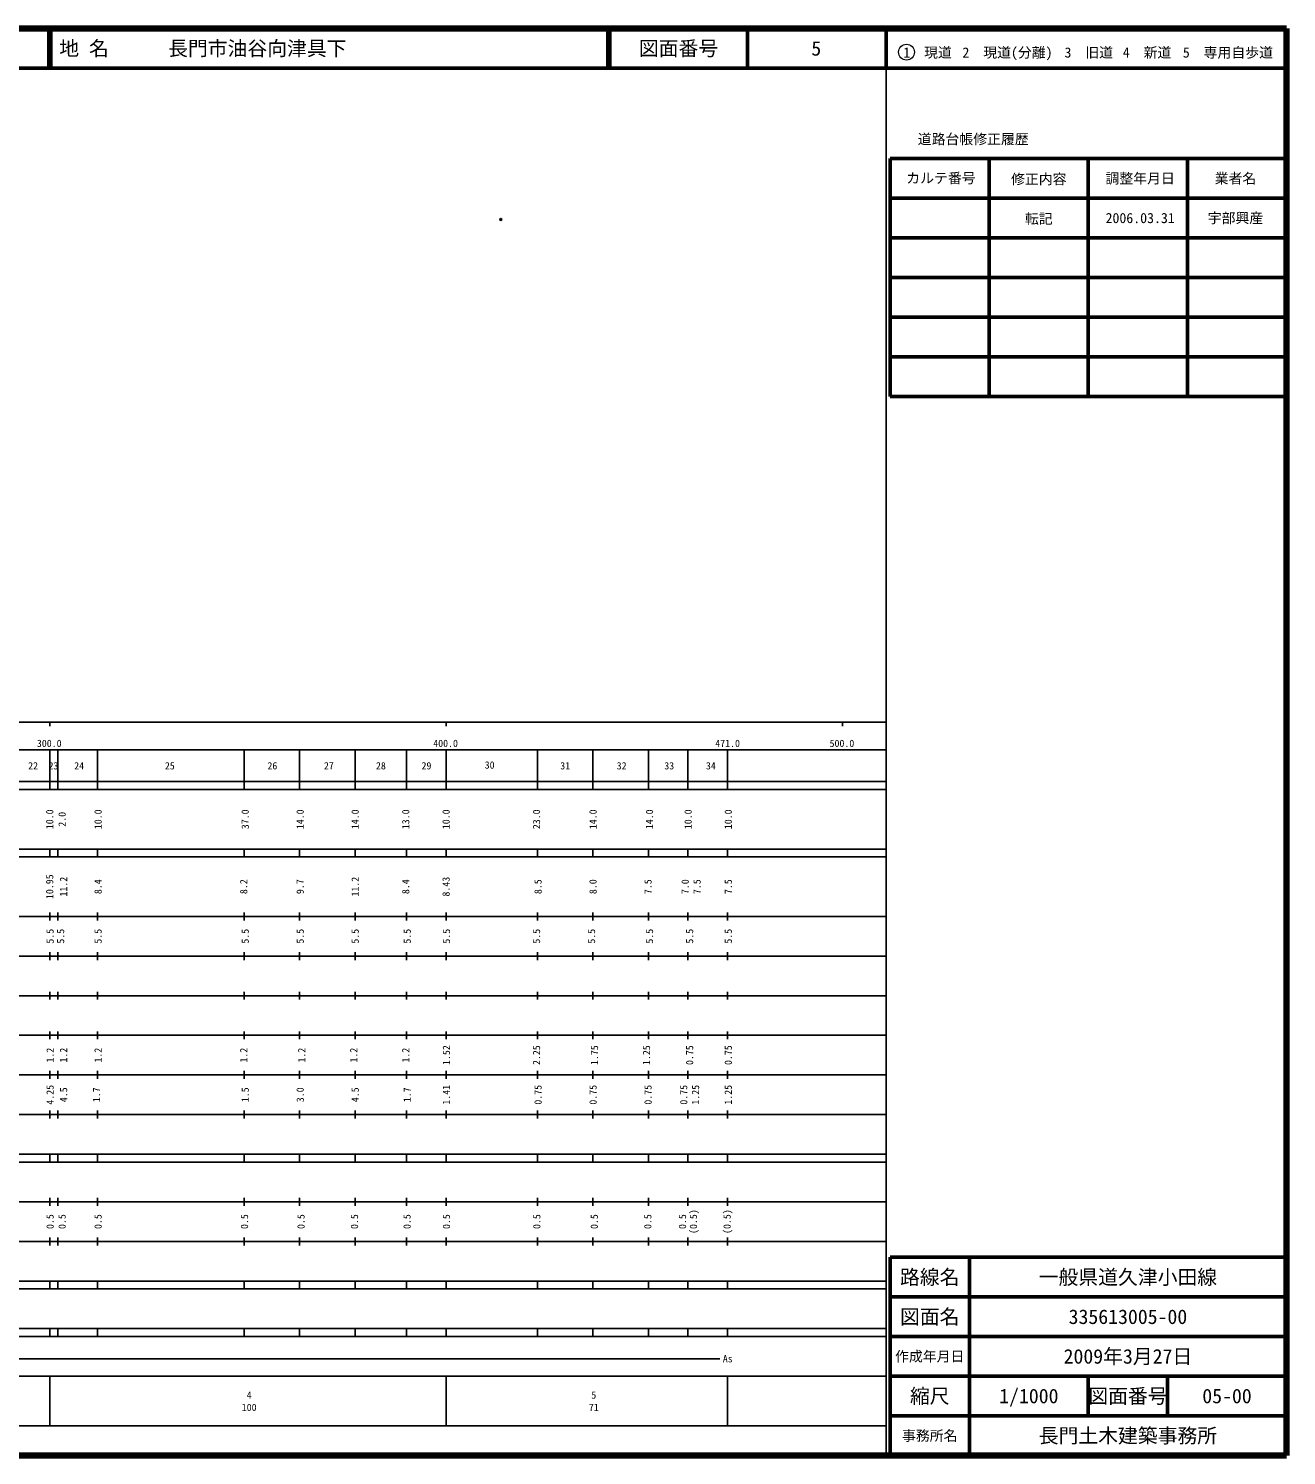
# Model space of a CAD drawing. Units: millimetres on the paper. Extents: x 40 to 680, y 20 to 380.
# Drawn here: x 362.6 to 680, y 20 to 380 of the extents above; entities that cross this region are included whole.
import ezdxf
from ezdxf.enums import TextEntityAlignment as Align

# ---------------------------------------------------------------- set-up
doc = ezdxf.new("R2010")
doc.units = ezdxf.units.MM
doc.header["$PDMODE"] = 32
doc.header["$PDSIZE"] = 0.5
doc.layers.add('M-OTRS', color=6, linetype='Continuous')
for name, color, linetype, lineweight in [('M-TTL', 2, 'Continuous', 140), ('M-TTL-BAND', 7, 'Continuous', 25), ('M-TTL-FRAM', 2, 'Continuous', 50), ('M-TTL-LINE', 7, 'Continuous', 50), ('M-TTL-TXT', 7, 'Continuous', 13)]:
    doc.layers.add(name, color=color, linetype=linetype, lineweight=lineweight)
doc.styles.add('ＭＳ ゴシック', font='')
doc.styles.get('ＭＳ ゴシック').set_extended_font_data('MS Gothic')

msp = doc.modelspace()

# ---------------------------------------------------------------- linework, layer by layer
at = {"layer": 'M-OTRS'}
msp.add_point((481.76, 331.831), dxfattribs=at)
at = {"layer": 'M-TTL'}
for p, q in [((680, 380), (40, 380)), ((680, 20), (680, 380)), ((40, 20), (680, 20))]:
    msp.add_line(p, q, dxfattribs=at)
at = {"layer": 'M-TTL-BAND'}
for p, q in [((579, 20), (579, 370)), ((40, 205), (579, 205)), ((368, 205), (368, 204)), ((468, 205), (468, 204)), ((568, 205), (568, 204)), ((68, 198), (579, 198)), ((368, 198), (368, 188)), ((370, 198), (370, 188)), ((380, 198), (380, 188)), ((417, 198), (417, 188)), ((431, 198), (431, 188)), ((445, 198), (445, 188)), ((458, 198), (458, 188)), ((468, 198), (468, 188)), ((491, 198), (491, 188)), ((505, 198), (505, 188)), ((519, 198), (519, 188)), ((529, 198), (529, 188)), ((539, 198), (539, 188)), ((40, 190), (579, 190)), ((40, 188), (579, 188)), ((40, 173), (579, 173)), ((368, 171), (368, 173)), ((370, 173), (370, 171)), ((380, 173), (380, 171)), ((417, 173), (417, 171)), ((431, 173), (431, 171)), ((445, 173), (445, 171)), ((458, 173), (458, 171)), ((468, 171), (468, 173)), ((491, 173), (491, 171)), ((505, 173), (505, 171)), ((519, 173), (519, 171)), ((529, 173), (529, 171)), ((539, 173), (539, 171)), ((40, 171), (579, 171)), ((40, 156), (579, 156)), ((368, 155), (368, 157)), ((370, 157), (370, 155)), ((380, 157), (380, 155)), ((417, 157), (417, 155)), ((431, 157), (431, 155)), ((445, 157), (445, 155)), ((458, 157), (458, 155)), ((468, 155), (468, 157)), ((491, 157), (491, 155)), ((505, 157), (505, 155)), ((519, 157), (519, 155)), ((529, 157), (529, 155)), ((539, 157), (539, 155)), ((46, 146), (579, 146)), ((368, 145), (368, 147)), ((370, 147), (370, 145)), ((380, 147), (380, 145)), ((417, 147), (417, 145)), ((431, 147), (431, 145)), ((445, 147), (445, 145)), ((458, 147), (458, 145)), ((468, 145), (468, 147)), ((491, 147), (491, 145)), ((505, 147), (505, 145)), ((519, 147), (519, 145)), ((529, 147), (529, 145)), ((539, 147), (539, 145)), ((368, 135), (368, 137)), ((370, 137), (370, 135)), ((380, 137), (380, 135)), ((417, 137), (417, 135)), ((431, 137), (431, 135)), ((445, 137), (445, 135)), ((458, 137), (458, 135)), ((468, 135), (468, 137)), ((491, 137), (491, 135)), ((505, 137), (505, 135)), ((519, 137), (519, 135)), ((529, 137), (529, 135)), ((539, 137), (539, 135)), ((52, 136), (579, 136)), ((46, 126), (579, 126)), ((368, 125), (368, 127)), ((370, 127), (370, 125)), ((380, 127), (380, 125)), ((417, 127), (417, 125)), ((431, 127), (431, 125)), ((445, 127), (445, 125)), ((458, 127), (458, 125)), ((468, 125), (468, 127)), ((491, 127), (491, 125)), ((505, 127), (505, 125)), ((519, 127), (519, 125)), ((529, 127), (529, 125)), ((539, 127), (539, 125)), ((52, 116), (579, 116)), ((368, 115), (368, 117)), ((370, 117), (370, 115)), ((380, 117), (380, 115)), ((417, 117), (417, 115)), ((431, 117), (431, 115)), ((445, 117), (445, 115)), ((458, 117), (458, 115)), ((468, 115), (468, 117)), ((491, 117), (491, 115)), ((505, 117), (505, 115)), ((519, 117), (519, 115)), ((529, 117), (529, 115)), ((539, 117), (539, 115)), ((46, 106), (579, 106)), ((368, 105), (368, 107)), ((370, 107), (370, 105)), ((380, 107), (380, 105)), ((417, 107), (417, 105)), ((431, 107), (431, 105)), ((445, 107), (445, 105)), ((458, 107), (458, 105)), ((468, 105), (468, 107)), ((491, 107), (491, 105)), ((505, 107), (505, 105)), ((519, 107), (519, 105)), ((529, 107), (529, 105)), ((539, 107), (539, 105)), ((40, 96), (579, 96)), ((40, 94), (579, 94)), ((368, 94), (368, 96)), ((370, 96), (370, 94)), ((380, 96), (380, 94)), ((417, 96), (417, 94)), ((431, 96), (431, 94)), ((445, 96), (445, 94)), ((458, 96), (458, 94)), ((468, 94), (468, 96)), ((491, 96), (491, 94)), ((505, 96), (505, 94)), ((519, 96), (519, 94)), ((529, 96), (529, 94)), ((539, 96), (539, 94)), ((49, 84), (579, 84)), ((368, 83), (368, 85)), ((370, 85), (370, 83)), ((380, 85), (380, 83)), ((417, 85), (417, 83)), ((431, 85), (431, 83)), ((445, 85), (445, 83)), ((458, 85), (458, 83)), ((468, 83), (468, 85)), ((491, 85), (491, 83)), ((505, 85), (505, 83)), ((519, 85), (519, 83)), ((529, 85), (529, 83)), ((539, 85), (539, 83)), ((40, 74), (579, 74)), ((368, 73), (368, 75)), ((370, 75), (370, 73)), ((380, 75), (380, 73)), ((417, 75), (417, 73)), ((431, 75), (431, 73)), ((445, 75), (445, 73)), ((458, 75), (458, 73)), ((468, 73), (468, 75)), ((491, 75), (491, 73)), ((505, 75), (505, 73)), ((519, 75), (519, 73)), ((529, 75), (529, 73)), ((539, 75), (539, 73)), ((40, 64), (579, 64)), ((40, 62), (579, 62)), ((368, 62), (368, 64)), ((370, 64), (370, 62)), ((380, 64), (380, 62)), ((417, 64), (417, 62)), ((431, 64), (431, 62)), ((445, 64), (445, 62)), ((458, 64), (458, 62)), ((468, 62), (468, 64)), ((491, 64), (491, 62)), ((505, 64), (505, 62)), ((519, 64), (519, 62)), ((529, 64), (529, 62)), ((539, 64), (539, 62)), ((40, 52), (579, 52)), ((368, 50), (368, 52)), ((370, 52), (370, 50)), ((380, 52), (380, 50)), ((417, 52), (417, 50)), ((431, 52), (431, 50)), ((445, 52), (445, 50)), ((458, 52), (458, 50)), ((468, 50), (468, 52)), ((491, 52), (491, 50)), ((505, 52), (505, 50)), ((519, 52), (519, 50)), ((529, 52), (529, 50)), ((539, 52), (539, 50)), ((40, 50), (579, 50)), ((70.805, 44.406), (537.04, 44.406)), ((40, 40), (579, 40)), ((368, 40), (368, 27.5)), ((468, 40), (468, 27.5)), ((539, 40), (539, 27.5)), ((68, 27.5), (579, 27.5))]:
    msp.add_line(p, q, dxfattribs=at)
at = {"layer": 'M-TTL-FRAM'}
for p, q in [((580, 347.197), (580, 287.197)), ((580, 347.197), (680, 347.197)), ((580, 287.197), (680, 287.197)), ((680, 70), (580, 70)), ((580, 70), (580, 20))]:
    msp.add_line(p, q, dxfattribs=at)
at = {"layer": 'M-TTL-LINE'}
for p, q in [((367.75, 380), (367.75, 370)), ((368.25, 380), (368.25, 370)), ((508.747, 380), (508.747, 370)), ((509.247, 380), (509.247, 370)), ((543.997, 380), (543.997, 370)), ((579, 380), (579, 370)), ((40, 370), (680, 370)), ((605, 347.197), (605, 287.197)), ((630, 347.197), (630, 287.197)), ((655, 347.197), (655, 287.197)), ((580, 337.197), (680, 337.197)), ((580, 327.197), (680, 327.197)), ((580, 317.197), (680, 317.197)), ((580, 307.197), (680, 307.197)), ((580, 297.197), (680, 297.197)), ((600, 70), (600, 20)), ((680, 60), (580, 60)), ((680, 50), (580, 50)), ((680, 40), (580, 40)), ((630, 40), (630, 30)), ((650, 40), (650, 30)), ((680, 30), (580, 30))]:
    msp.add_line(p, q, dxfattribs=at)
at = {"layer": 'M-TTL-TXT'}
msp.add_circle((584.147, 374.034), 2, dxfattribs=at)

# ---------------------------------------------------------------- texts
at = {"layer": 'M-TTL-BAND', "style": 'ＭＳ ゴシック'}
for s, p in [('300.0', (367.844, 198.195)), ('400.0', (467.844, 198.195)), ('471.0', (539, 198.195)), ('500.0', (567.844, 198.195))]:
    msp.add_text(s, height=1.833, dxfattribs=at).set_placement(p, align=Align.BOTTOM_CENTER)
for s, p in [('22', (363.768, 194)), ('23', (368.907, 194)), ('24', (375.393, 194)), ('25', (398.269, 194)), ('26', (424.145, 194)), ('27', (438.396, 194)), ('28', (451.521, 194)), ('29', (463.02, 194)), ('30', (478.96, 194.205)), ('31', (498.023, 194)), ('32', (512.273, 194)), ('33', (524.274, 194)), ('34', (534.774, 194)), ('As', (539.04, 44.406)), ('4', (418.288, 35.238)), ('5', (505.242, 35.238)), ('100', (418.288, 32.131)), ('71', (505.242, 32.131))]:
    msp.add_text(s, height=1.833, dxfattribs=at).set_placement(p, align=Align.MIDDLE_CENTER)
for s, p in [('10.0', (367.945, 180.5)), ('2.0', (371.08, 180.5)), ('10.0', (380.147, 180.5)), ('37.0', (417.274, 180.5)), ('14.0', (431.149, 180.5)), ('14.0', (445.025, 180.5)), ('13.0', (457.775, 180.5)), ('10.0', (467.945, 180.5)), ('23.0', (490.776, 180.5)), ('14.0', (505.027, 180.5)), ('14.0', (519.277, 180.5)), ('10.0', (529.028, 180.5)), ('10.0', (539.153, 180.5)), ('10.95', (367.945, 163.5)), ('11.2', (371.455, 163.5)), ('11.2', (445.025, 163.5)), ('8.43', (467.945, 163.5)), ('8.4', (380.147, 163.5)), ('8.2', (416.899, 163.5)), ('9.7', (431.149, 163.5)), ('8.4', (457.775, 163.5)), ('8.5', (491.151, 163.5)), ('8.0', (505.027, 163.5)), ('7.5', (518.902, 163.5)), ('7.0', (528.278, 163.5)), ('7.5', (531.278, 163.5)), ('7.5', (539.153, 163.5)), ('5.5', (368.042, 151)), ('5.5', (370.704, 151)), ('5.5', (380.147, 151)), ('5.5', (417.274, 151)), ('5.5', (431.149, 151)), ('5.5', (445.025, 151)), ('5.5', (458.15, 151)), ('5.5', (468.042, 151)), ('5.5', (490.776, 151)), ('5.5', (504.652, 151)), ('5.5', (519.277, 151)), ('5.5', (529.403, 151)), ('5.5', (539.153, 151)), ('1.2', (368.042, 121)), ('1.2', (371.455, 121)), ('1.2', (380.147, 121)), ('1.2', (416.899, 121)), ('1.2', (431.524, 121)), ('1.2', (444.65, 121)), ('1.2', (457.775, 121)), ('1.52', (468.042, 121)), ('2.25', (490.776, 121)), ('1.75', (505.402, 121)), ('1.25', (518.527, 121)), ('0.75', (529.403, 121)), ('0.75', (539.153, 121)), ('4.25', (368.042, 111)), ('4.5', (371.455, 111)), ('1.7', (379.772, 111)), ('1.5', (417.274, 111)), ('3.0', (431.149, 111)), ('4.5', (445.025, 111)), ('1.7', (458.15, 111)), ('1.41', (468.042, 111)), ('0.75', (491.151, 111)), ('0.75', (505.027, 111)), ('0.75', (518.902, 111)), ('0.75', (527.903, 111)), ('1.25', (530.903, 111)), ('1.25', (539.153, 111)), ('0.5', (368.042, 79)), ('0.5', (371.08, 79)), ('0.5', (380.147, 79)), ('0.5', (417.099, 79)), ('0.5', (431.349, 79)), ('0.5', (444.85, 79)), ('0.5', (458.1, 79)), ('0.5', (468.042, 79)), ('0.5', (490.852, 79)), ('0.5', (505.352, 79)), ('0.5', (518.853, 79)), ('0.5', (527.603, 79)), ('(0.5)', (530.353, 79)), ('(0.5)', (538.853, 79))]:
    msp.add_text(s, height=1.833, rotation=90, dxfattribs=at).set_placement(p, align=Align.MIDDLE_CENTER)
at = {"layer": 'M-TTL-TXT', "style": 'ＭＳ ゴシック'}
msp.add_text('地 名      長門市油谷向津具下', height=3.666, dxfattribs=at).set_placement((370.38, 375), align=Align.MIDDLE_LEFT)
for s, height, p in [('図面番号', 3.666, (526.622, 375)), ('5', 3.666, (561.372, 375)), ('1\u3000現道', 2.566, (589.448, 373.958)), ('2\u3000現道(分離)', 2.566, (609.619, 373.958)), ('3\u3000旧道', 2.566, (630.121, 373.958)), ('4\u3000新道', 2.566, (644.824, 373.958)), ('5\u3000専用自歩道', 2.566, (665.228, 373.958)), ('道路台帳修正履歴', 2.566, (600.968, 352.113)), ('カルテ番号', 2.566, (592.839, 342.277)), ('修正内容', 2.566, (617.509, 342.023)), ('調整年月日', 2.566, (643.089, 342.197)), ('業者名', 2.566, (667.134, 342.197)), ('転記', 2.566, (617.509, 332.023)), ('2006.03.31', 2.566, (643.089, 332.197)), ('宇部興産', 2.566, (667.134, 332.197)), ('路線名', 3.666, (590, 65)), ('一般県道久津小田線', 3.666, (640, 65)), ('図面名', 3.666, (590, 55)), ('335613005-00', 3.666, (640, 55)), ('2009年3月27日', 3.666, (640, 45)), ('作成年月日', 2.566, (590, 45)), ('縮尺', 3.666, (590, 35)), ('1/1000', 3.666, (615, 35)), ('図面番号', 3.666, (640, 35)), ('05-00', 3.666, (665, 35)), ('事務所名', 2.566, (590, 25)), ('長門土木建築事務所', 3.666, (640, 25))]:
    msp.add_text(s, height=height, dxfattribs=at).set_placement(p, align=Align.MIDDLE_CENTER)

doc.saveas('drawing.dxf')
